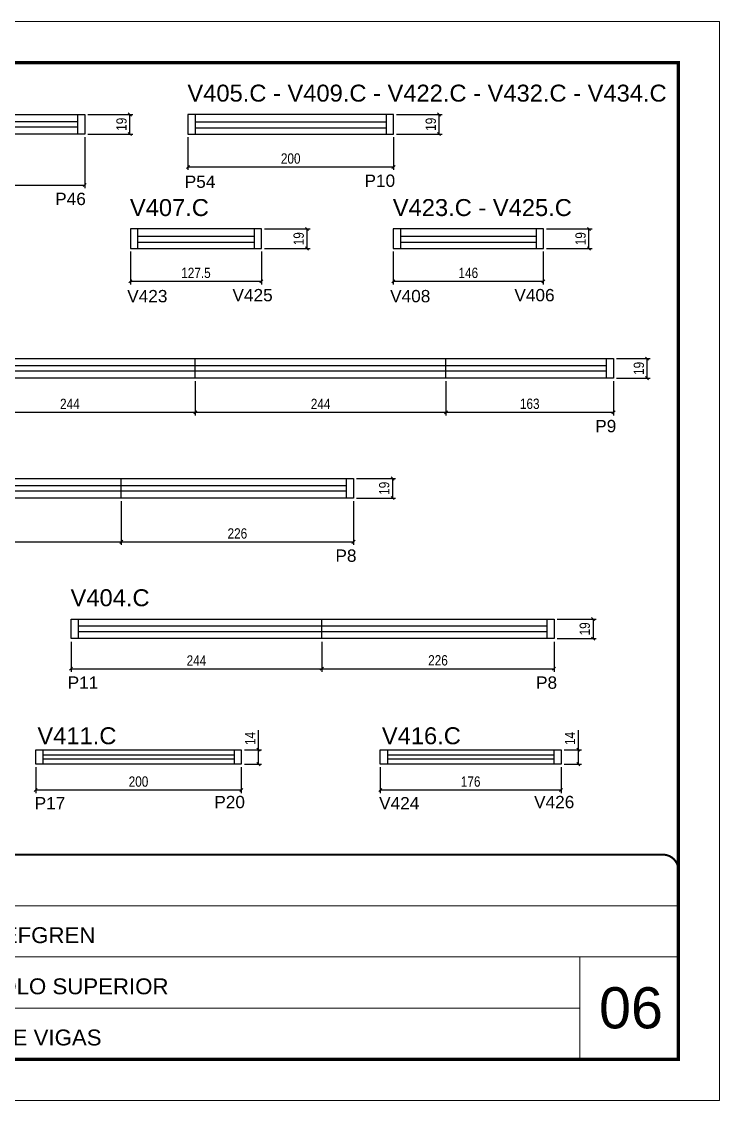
# Model space of a CAD drawing. Extents: x 1959 to 8212, y 239 to 4735.
# Drawn here: x 4363 to 5042, y 2537 to 3587 of the extents above; entities that cross this region are included whole.
import ezdxf

# ---------------------------------------------------------------- set-up
doc = ezdxf.new("R2010")
doc.units = 0
doc.linetypes.add('CONTINUO', pattern=[0])
doc.linetypes.add('DASHED', pattern=[0.75, 0.5, -0.25])
for name, color, linetype in [('5', 5, 'Continuous'), ('COTA', 241, 'Continuous'), ('NOMENCLATURA', 7, 'Continuous'), ('Painéis', 200, 'Continuous'), ('SARR_2.2x7', 40, 'Continuous'), ('SARR_EDITAR', 141, 'Continuous')]:
    doc.layers.add(name, color=color, linetype=linetype)
for name, color, linetype, lineweight in [('CARIMBO', 255, 'Continuous', 9), ('Folhas', 255, 'Continuous', 9), ('SARRAFO DE PRESSAO', 251, 'DASHED', 9)]:
    doc.layers.add(name, color=color, linetype=linetype, lineweight=lineweight)
doc.styles.add('ARIAL', font='arial.ttf')
doc.styles.add('COTA TECNICA', font='techl___.ttf', dxfattribs={"height": 10})
doc.styles.add('COTA TECNICA-50', font='techl___.ttf', dxfattribs={"height": 10})
doc.styles.get("Standard").update_dxf_attribs({"font": 'arial.ttf'})
doc.dimstyles.new('COTA PAINEL-50', dxfattribs={"dimtxt": 10, "dimasz": 3, "dimexe": 3, "dimexo": 3, "dimgap": 3, "dimtad": 1, "dimdec": 1, "dimzin": 12, "dimdsep": 46, "dimtxsty": 'COTA TECNICA-50', "dimblk1": 'OBLIQUE', "dimblk2": 'OBLIQUE', "dimsah": 1, "dimcen": 0.9, "dimclrd": 4, "dimclre": 4, "dimclrt": 240, "dimadec": 1, "dimazin": 3, "dimtfac": 1, "dimtdec": 1, "dimtmove": 0, "dimatfit": 3, "dimfxl": 1, "dimtolj": 1, "dimtzin": 12, "dimarcsym": 0})
doc.dimstyles.new('PAINEL', dxfattribs={"dimtxt": 10, "dimasz": 3, "dimexe": 3, "dimexo": 3, "dimgap": 3, "dimtad": 1, "dimdec": 1, "dimzin": 12, "dimdsep": 46, "dimtxsty": 'COTA TECNICA', "dimblk1": 'OBLIQUE', "dimblk2": 'OBLIQUE', "dimsah": 1, "dimcen": 0.9, "dimclrd": 4, "dimclre": 4, "dimclrt": 240, "dimadec": 1, "dimazin": 3, "dimtfac": 1, "dimtdec": 1, "dimtmove": 0, "dimatfit": 3, "dimfxl": 1, "dimtolj": 1, "dimtzin": 12, "dimarcsym": 0})

# ---------------------------------------------------------------- blocks, each defined once
blk = doc.blocks.new('9999999999')
at = {"color": 30, "linetype": 'CONTINUO'}
for p, q in [((98564.6, 34379.6), (99584, 34379.6)), ((98564.6, 34329.8), (99488, 34329.8)), ((99584, 34329.8), (99488, 34329.8)), ((99488, 34329.8), (99488, 34230.2)), ((98564.6, 34280), (99488, 34280))]:
    blk.add_line(p, q, dxfattribs=at)
at = {"color": 30, "linetype": 'CONTINUO', "const_width": 2}
blk.add_lwpolyline([(99584, 34230.2), (99584, 34414.4, 0.414214), (99569, 34429.4), (98229, 34429.4, 0.414214), (98214, 34414.4), (98214, 34245.2, 0.414214), (98229, 34230.2), (99584, 34230.2)], format="xyb", dxfattribs=at)
at = {"layer": 'Folhas'}
blk.add_lwpolyline([(98139, 34190.2), (99624, 34190.2), (99624, 35240.2), (98139, 35240.2)], close=True, dxfattribs=at)
at = {"layer": 'Folhas', "color": 30, "const_width": 3}
blk.add_lwpolyline([(98214, 34230.2), (99584, 34230.2), (99584, 35200.2), (98214, 35200.2)], close=True, dxfattribs=at)
at = {"color": 7, "linetype": 'Continuous', "ltscale": 5, "style": 'ARIAL'}
for s, p in [('LEAF LOEFGREN', (98837.7, 34343.3)), ('2° SUBSOLO SUPERIOR', (98837.7, 34293.5)), ('FUNDO DE VIGAS', (98837.7, 34243.7))]:
    blk.add_text(s, height=15.483, dxfattribs=at).set_placement(p)
blk = doc.blocks.new('_Oblique')
at = {"color": 0, "linetype": 'ByBlock', "lineweight": -2}
blk.add_line((-0.5, -0.5), (0.5, 0.5), dxfattribs=at)
blk = doc.blocks.new('*D12')
at = {"layer": 'COTA', "color": 4, "linetype": 'ByBlock', "lineweight": -2, "transparency": 16777216}
for p, q in [((4244.2, 3474.2), (4244.2, 3424.5)), ((4424.7, 3474.2), (4424.7, 3424.5)), ((4244.2, 3427.5), (4424.7, 3427.5))]:
    blk.add_line(p, q, dxfattribs=at)
at = {"layer": 'Defpoints', "color": 0, "linetype": 'ByBlock', "transparency": 16777216}
for p in [(4244.2, 3477.2), (4424.7, 3477.2), (4424.7, 3427.5)]:
    blk.add_point(p, dxfattribs=at)
at = {"layer": 'COTA', "color": 4, "linetype": 'ByBlock', "lineweight": -2, "transparency": 16777216, "xscale": 3, "yscale": 3, "zscale": 3, "rotation": 180}
blk.add_blockref('_Oblique', (4244.2, 3427.5), dxfattribs=at)
at = {"layer": 'COTA', "color": 4, "linetype": 'ByBlock', "lineweight": -2, "transparency": 16777216, "xscale": 3, "yscale": 3, "zscale": 3}
blk.add_blockref('_Oblique', (4424.7, 3427.5), dxfattribs=at)
at = {"layer": 'COTA', "color": 240, "linetype": 'ByBlock', "transparency": 16777216, "insert": (4334.4, 3435.7), "char_height": 10, "attachment_point": 5, "style": 'COTA TECNICA-50'}
blk.add_mtext('\\A1;180.5', dxfattribs=at)
blk = doc.blocks.new('*D18')
at = {"layer": 'COTA', "color": 4, "lineweight": -2, "transparency": 16777216}
for p, q in [((4427.7, 3496.2), (4471.6, 3496.2)), ((4468.6, 3477.2), (4468.6, 3496.2)), ((4427.7, 3477.2), (4471.6, 3477.2))]:
    blk.add_line(p, q, dxfattribs=at)
at = {"layer": 'Defpoints', "color": 0, "transparency": 16777216}
for p in [(4424.7, 3496.2), (4468.6, 3496.2), (4424.7, 3477.2)]:
    blk.add_point(p, dxfattribs=at)
at = {"layer": 'COTA', "color": 4, "lineweight": -2, "transparency": 16777216, "xscale": 3, "yscale": 3, "zscale": 3}
for p, rotation in [((4468.6, 3496.2), 90), ((4468.6, 3477.2), 270)]:
    blk.add_blockref('_Oblique', p, dxfattribs=dict(at, rotation=rotation))
at = {"layer": 'COTA', "color": 240, "transparency": 16777216, "insert": (4460.5, 3486.7), "char_height": 10, "attachment_point": 5, "rotation": 90, "style": 'COTA TECNICA'}
blk.add_mtext('\\A1;19', dxfattribs=at)
blk = doc.blocks.new('*D23')
at = {"layer": 'COTA', "color": 4, "linetype": 'ByBlock', "lineweight": -2, "transparency": 16777216}
for p, q in [((4288.2, 3236.6), (4288.2, 3203.4)), ((4532.2, 3236.6), (4532.2, 3203.4)), ((4288.2, 3206.4), (4532.2, 3206.4))]:
    blk.add_line(p, q, dxfattribs=at)
at = {"layer": 'Defpoints', "color": 0, "linetype": 'ByBlock', "transparency": 16777216}
for p in [(4288.2, 3239.6), (4532.2, 3239.6), (4532.2, 3206.4)]:
    blk.add_point(p, dxfattribs=at)
at = {"layer": 'COTA', "color": 4, "linetype": 'ByBlock', "lineweight": -2, "transparency": 16777216, "xscale": 3, "yscale": 3, "zscale": 3, "rotation": 180}
blk.add_blockref('_Oblique', (4288.2, 3206.4), dxfattribs=at)
at = {"layer": 'COTA', "color": 4, "linetype": 'ByBlock', "lineweight": -2, "transparency": 16777216, "xscale": 3, "yscale": 3, "zscale": 3}
blk.add_blockref('_Oblique', (4532.2, 3206.4), dxfattribs=at)
at = {"layer": 'COTA', "color": 240, "linetype": 'ByBlock', "transparency": 16777216, "insert": (4410.2, 3214.5), "char_height": 10, "attachment_point": 5, "style": 'COTA TECNICA-50'}
blk.add_mtext('\\A1;244', dxfattribs=at)
blk = doc.blocks.new('*D24')
at = {"layer": 'COTA', "color": 4, "linetype": 'ByBlock', "lineweight": -2, "transparency": 16777216}
for p, q in [((4532.2, 3236.6), (4532.2, 3203.4)), ((4776.2, 3236.6), (4776.2, 3203.4)), ((4532.2, 3206.4), (4776.2, 3206.4))]:
    blk.add_line(p, q, dxfattribs=at)
at = {"layer": 'Defpoints', "color": 0, "linetype": 'ByBlock', "transparency": 16777216}
for p in [(4532.2, 3239.6), (4776.2, 3239.6), (4776.2, 3206.4)]:
    blk.add_point(p, dxfattribs=at)
at = {"layer": 'COTA', "color": 4, "linetype": 'ByBlock', "lineweight": -2, "transparency": 16777216, "xscale": 3, "yscale": 3, "zscale": 3, "rotation": 180}
blk.add_blockref('_Oblique', (4532.2, 3206.4), dxfattribs=at)
at = {"layer": 'COTA', "color": 4, "linetype": 'ByBlock', "lineweight": -2, "transparency": 16777216, "xscale": 3, "yscale": 3, "zscale": 3}
blk.add_blockref('_Oblique', (4776.2, 3206.4), dxfattribs=at)
at = {"layer": 'COTA', "color": 240, "linetype": 'ByBlock', "transparency": 16777216, "insert": (4654.2, 3214.5), "char_height": 10, "attachment_point": 5, "style": 'COTA TECNICA-50'}
blk.add_mtext('\\A1;244', dxfattribs=at)
blk = doc.blocks.new('*D25')
at = {"layer": 'COTA', "color": 4, "lineweight": -2, "transparency": 16777216}
for p, q in [((4942.2, 3258.6), (4974.9, 3258.6)), ((4971.9, 3239.6), (4971.9, 3258.6)), ((4942.2, 3239.6), (4974.9, 3239.6))]:
    blk.add_line(p, q, dxfattribs=at)
at = {"layer": 'Defpoints', "color": 0, "transparency": 16777216}
for p in [(4939.2, 3258.6), (4971.9, 3258.6), (4939.2, 3239.6)]:
    blk.add_point(p, dxfattribs=at)
at = {"layer": 'COTA', "color": 4, "lineweight": -2, "transparency": 16777216, "xscale": 3, "yscale": 3, "zscale": 3}
for p, rotation in [((4971.9, 3258.6), 90), ((4971.9, 3239.6), 270)]:
    blk.add_blockref('_Oblique', p, dxfattribs=dict(at, rotation=rotation))
at = {"layer": 'COTA', "color": 240, "transparency": 16777216, "insert": (4963.9, 3249.1), "char_height": 10, "attachment_point": 5, "rotation": 90, "style": 'COTA TECNICA'}
blk.add_mtext('\\A1;19', dxfattribs=at)
blk = doc.blocks.new('*D26')
at = {"layer": 'COTA', "color": 4, "lineweight": -2, "transparency": 16777216}
for p, q in [((4776.2, 3236.6), (4776.2, 3203.4)), ((4939.2, 3236.6), (4939.2, 3203.4)), ((4776.2, 3206.4), (4939.2, 3206.4))]:
    blk.add_line(p, q, dxfattribs=at)
at = {"layer": 'Defpoints', "color": 0, "transparency": 16777216}
for p in [(4776.2, 3239.6), (4939.2, 3239.6), (4939.2, 3206.4)]:
    blk.add_point(p, dxfattribs=at)
at = {"layer": 'COTA', "color": 4, "lineweight": -2, "transparency": 16777216, "xscale": 3, "yscale": 3, "zscale": 3, "rotation": 180}
blk.add_blockref('_Oblique', (4776.2, 3206.4), dxfattribs=at)
at = {"layer": 'COTA', "color": 4, "lineweight": -2, "transparency": 16777216, "xscale": 3, "yscale": 3, "zscale": 3}
blk.add_blockref('_Oblique', (4939.2, 3206.4), dxfattribs=at)
at = {"layer": 'COTA', "color": 240, "transparency": 16777216, "insert": (4857.7, 3214.6), "char_height": 10, "attachment_point": 5, "style": 'COTA TECNICA'}
blk.add_mtext('\\A1;163', dxfattribs=at)
blk = doc.blocks.new('*D31')
at = {"layer": 'COTA', "color": 4, "linetype": 'ByBlock', "lineweight": -2, "transparency": 16777216}
for p, q in [((4216.2, 3119.9), (4216.2, 3077.3)), ((4460.2, 3119.9), (4460.2, 3077.3)), ((4216.2, 3080.3), (4460.2, 3080.3))]:
    blk.add_line(p, q, dxfattribs=at)
at = {"layer": 'Defpoints', "color": 0, "linetype": 'ByBlock', "transparency": 16777216}
for p in [(4216.2, 3122.9), (4460.2, 3122.9), (4460.2, 3080.3)]:
    blk.add_point(p, dxfattribs=at)
at = {"layer": 'COTA', "color": 4, "linetype": 'ByBlock', "lineweight": -2, "transparency": 16777216, "xscale": 3, "yscale": 3, "zscale": 3, "rotation": 180}
blk.add_blockref('_Oblique', (4216.2, 3080.3), dxfattribs=at)
at = {"layer": 'COTA', "color": 4, "linetype": 'ByBlock', "lineweight": -2, "transparency": 16777216, "xscale": 3, "yscale": 3, "zscale": 3}
blk.add_blockref('_Oblique', (4460.2, 3080.3), dxfattribs=at)
at = {"layer": 'COTA', "color": 240, "linetype": 'ByBlock', "transparency": 16777216, "insert": (4338.2, 3088.4), "char_height": 10, "attachment_point": 5, "style": 'COTA TECNICA-50'}
blk.add_mtext('\\A1;244', dxfattribs=at)
blk = doc.blocks.new('*D32')
at = {"layer": 'COTA', "color": 4, "linetype": 'ByBlock', "lineweight": -2, "transparency": 16777216}
for p, q in [((4460.2, 3119.9), (4460.2, 3077.3)), ((4686.2, 3119.9), (4686.2, 3077.3)), ((4460.2, 3080.3), (4686.2, 3080.3))]:
    blk.add_line(p, q, dxfattribs=at)
at = {"layer": 'Defpoints', "color": 0, "linetype": 'ByBlock', "transparency": 16777216}
for p in [(4460.2, 3122.9), (4686.2, 3122.9), (4686.2, 3080.3)]:
    blk.add_point(p, dxfattribs=at)
at = {"layer": 'COTA', "color": 4, "linetype": 'ByBlock', "lineweight": -2, "transparency": 16777216, "xscale": 3, "yscale": 3, "zscale": 3, "rotation": 180}
blk.add_blockref('_Oblique', (4460.2, 3080.3), dxfattribs=at)
at = {"layer": 'COTA', "color": 4, "linetype": 'ByBlock', "lineweight": -2, "transparency": 16777216, "xscale": 3, "yscale": 3, "zscale": 3}
blk.add_blockref('_Oblique', (4686.2, 3080.3), dxfattribs=at)
at = {"layer": 'COTA', "color": 240, "linetype": 'ByBlock', "transparency": 16777216, "insert": (4573.2, 3088.4), "char_height": 10, "attachment_point": 5, "style": 'COTA TECNICA-50'}
blk.add_mtext('\\A1;226', dxfattribs=at)
blk = doc.blocks.new('*D33')
at = {"layer": 'COTA', "color": 4, "lineweight": -2, "transparency": 16777216}
for p, q in [((4689.2, 3141.9), (4727.2, 3141.9)), ((4724.2, 3141.9), (4724.2, 3122.9)), ((4689.2, 3122.9), (4727.2, 3122.9))]:
    blk.add_line(p, q, dxfattribs=at)
at = {"layer": 'Defpoints', "color": 0, "transparency": 16777216}
for p in [(4686.2, 3141.9), (4686.2, 3122.9), (4724.2, 3122.9)]:
    blk.add_point(p, dxfattribs=at)
at = {"layer": 'COTA', "color": 4, "lineweight": -2, "transparency": 16777216, "xscale": 3, "yscale": 3, "zscale": 3}
for p, rotation in [((4724.2, 3141.9), 90), ((4724.2, 3122.9), 270)]:
    blk.add_blockref('_Oblique', p, dxfattribs=dict(at, rotation=rotation))
at = {"layer": 'COTA', "color": 240, "transparency": 16777216, "insert": (4716.1, 3132.4), "char_height": 10, "attachment_point": 5, "rotation": 90, "style": 'COTA TECNICA'}
blk.add_mtext('\\A1;19', dxfattribs=at)
blk = doc.blocks.new('*D38')
at = {"layer": 'COTA', "color": 4, "linetype": 'ByBlock', "lineweight": -2, "transparency": 16777216}
for p, q in [((4411.4, 2983.1), (4411.4, 2953.8)), ((4655.4, 2983.1), (4655.4, 2953.8)), ((4411.4, 2956.8), (4655.4, 2956.8))]:
    blk.add_line(p, q, dxfattribs=at)
at = {"layer": 'Defpoints', "color": 0, "linetype": 'ByBlock', "transparency": 16777216}
for p in [(4411.4, 2986.1), (4655.4, 2986.1), (4655.4, 2956.8)]:
    blk.add_point(p, dxfattribs=at)
at = {"layer": 'COTA', "color": 4, "linetype": 'ByBlock', "lineweight": -2, "transparency": 16777216, "xscale": 3, "yscale": 3, "zscale": 3, "rotation": 180}
blk.add_blockref('_Oblique', (4411.4, 2956.8), dxfattribs=at)
at = {"layer": 'COTA', "color": 4, "linetype": 'ByBlock', "lineweight": -2, "transparency": 16777216, "xscale": 3, "yscale": 3, "zscale": 3}
blk.add_blockref('_Oblique', (4655.4, 2956.8), dxfattribs=at)
at = {"layer": 'COTA', "color": 240, "linetype": 'ByBlock', "transparency": 16777216, "insert": (4533.4, 2964.8), "char_height": 10, "attachment_point": 5, "style": 'COTA TECNICA-50'}
blk.add_mtext('\\A1;244', dxfattribs=at)
blk = doc.blocks.new('*D39')
at = {"layer": 'COTA', "color": 4, "linetype": 'ByBlock', "lineweight": -2, "transparency": 16777216}
for p, q in [((4655.4, 2983.1), (4655.4, 2953.8)), ((4881.4, 2983.1), (4881.4, 2953.8)), ((4655.4, 2956.8), (4881.4, 2956.8))]:
    blk.add_line(p, q, dxfattribs=at)
at = {"layer": 'Defpoints', "color": 0, "linetype": 'ByBlock', "transparency": 16777216}
for p in [(4655.4, 2986.1), (4881.4, 2986.1), (4881.4, 2956.8)]:
    blk.add_point(p, dxfattribs=at)
at = {"layer": 'COTA', "color": 4, "linetype": 'ByBlock', "lineweight": -2, "transparency": 16777216, "xscale": 3, "yscale": 3, "zscale": 3, "rotation": 180}
blk.add_blockref('_Oblique', (4655.4, 2956.8), dxfattribs=at)
at = {"layer": 'COTA', "color": 4, "linetype": 'ByBlock', "lineweight": -2, "transparency": 16777216, "xscale": 3, "yscale": 3, "zscale": 3}
blk.add_blockref('_Oblique', (4881.4, 2956.8), dxfattribs=at)
at = {"layer": 'COTA', "color": 240, "linetype": 'ByBlock', "transparency": 16777216, "insert": (4768.4, 2964.9), "char_height": 10, "attachment_point": 5, "style": 'COTA TECNICA-50'}
blk.add_mtext('\\A1;226', dxfattribs=at)
blk = doc.blocks.new('*D40')
at = {"layer": 'COTA', "color": 4, "lineweight": -2, "transparency": 16777216}
for p, q in [((4884.4, 3005.1), (4922.4, 3005.1)), ((4919.4, 3005.1), (4919.4, 2986.1)), ((4884.4, 2986.1), (4922.4, 2986.1))]:
    blk.add_line(p, q, dxfattribs=at)
at = {"layer": 'Defpoints', "color": 0, "transparency": 16777216}
for p in [(4881.4, 3005.1), (4881.4, 2986.1), (4919.4, 2986.1)]:
    blk.add_point(p, dxfattribs=at)
at = {"layer": 'COTA', "color": 4, "lineweight": -2, "transparency": 16777216, "xscale": 3, "yscale": 3, "zscale": 3}
for p, rotation in [((4919.4, 3005.1), 90), ((4919.4, 2986.1), 270)]:
    blk.add_blockref('_Oblique', p, dxfattribs=dict(at, rotation=rotation))
at = {"layer": 'COTA', "color": 240, "transparency": 16777216, "insert": (4911.3, 2995.6), "char_height": 10, "attachment_point": 5, "rotation": 90, "style": 'COTA TECNICA'}
blk.add_mtext('\\A1;19', dxfattribs=at)
blk = doc.blocks.new('*D41')
at = {"layer": 'COTA', "color": 4, "linetype": 'ByBlock', "lineweight": -2, "transparency": 16777216}
for p, q in [((4525.1, 3474.2), (4525.1, 3442.2)), ((4725.1, 3474.2), (4725.1, 3442.2)), ((4525.1, 3445.2), (4725.1, 3445.2))]:
    blk.add_line(p, q, dxfattribs=at)
at = {"layer": 'Defpoints', "color": 0, "linetype": 'ByBlock', "transparency": 16777216}
for p in [(4525.1, 3477.2), (4725.1, 3477.2), (4725.1, 3445.2)]:
    blk.add_point(p, dxfattribs=at)
at = {"layer": 'COTA', "color": 4, "linetype": 'ByBlock', "lineweight": -2, "transparency": 16777216, "xscale": 3, "yscale": 3, "zscale": 3, "rotation": 180}
blk.add_blockref('_Oblique', (4525.1, 3445.2), dxfattribs=at)
at = {"layer": 'COTA', "color": 4, "linetype": 'ByBlock', "lineweight": -2, "transparency": 16777216, "xscale": 3, "yscale": 3, "zscale": 3}
blk.add_blockref('_Oblique', (4725.1, 3445.2), dxfattribs=at)
at = {"layer": 'COTA', "color": 240, "linetype": 'ByBlock', "transparency": 16777216, "insert": (4625.1, 3453.3), "char_height": 10, "attachment_point": 5, "style": 'COTA TECNICA-50'}
blk.add_mtext('\\A1;200', dxfattribs=at)
blk = doc.blocks.new('*D42')
at = {"layer": 'COTA', "color": 4, "lineweight": -2, "transparency": 16777216}
for p, q in [((4728.1, 3496.2), (4772.5, 3496.2)), ((4769.5, 3477.2), (4769.5, 3496.2)), ((4728.1, 3477.2), (4772.5, 3477.2))]:
    blk.add_line(p, q, dxfattribs=at)
at = {"layer": 'Defpoints', "color": 0, "transparency": 16777216}
for p in [(4725.1, 3496.2), (4769.5, 3496.2), (4725.1, 3477.2)]:
    blk.add_point(p, dxfattribs=at)
at = {"layer": 'COTA', "color": 4, "lineweight": -2, "transparency": 16777216, "xscale": 3, "yscale": 3, "zscale": 3}
for p, rotation in [((4769.5, 3496.2), 90), ((4769.5, 3477.2), 270)]:
    blk.add_blockref('_Oblique', p, dxfattribs=dict(at, rotation=rotation))
at = {"layer": 'COTA', "color": 240, "transparency": 16777216, "insert": (4761.4, 3486.7), "char_height": 10, "attachment_point": 5, "rotation": 90, "style": 'COTA TECNICA'}
blk.add_mtext('\\A1;19', dxfattribs=at)
blk = doc.blocks.new('*D63')
at = {"layer": 'COTA', "color": 4, "linetype": 'ByBlock', "lineweight": -2, "transparency": 16777216}
for p, q in [((4469.1, 3362.8), (4469.1, 3330.9)), ((4596.6, 3362.8), (4596.6, 3330.9)), ((4469.1, 3333.9), (4596.6, 3333.9))]:
    blk.add_line(p, q, dxfattribs=at)
at = {"layer": 'Defpoints', "color": 0, "linetype": 'ByBlock', "transparency": 16777216}
for p in [(4469.1, 3365.8), (4596.6, 3365.8), (4596.6, 3333.9)]:
    blk.add_point(p, dxfattribs=at)
at = {"layer": 'COTA', "color": 4, "linetype": 'ByBlock', "lineweight": -2, "transparency": 16777216, "xscale": 3, "yscale": 3, "zscale": 3, "rotation": 180}
blk.add_blockref('_Oblique', (4469.1, 3333.9), dxfattribs=at)
at = {"layer": 'COTA', "color": 4, "linetype": 'ByBlock', "lineweight": -2, "transparency": 16777216, "xscale": 3, "yscale": 3, "zscale": 3}
blk.add_blockref('_Oblique', (4596.6, 3333.9), dxfattribs=at)
at = {"layer": 'COTA', "color": 240, "linetype": 'ByBlock', "transparency": 16777216, "insert": (4532.9, 3342), "char_height": 10, "attachment_point": 5, "style": 'COTA TECNICA-50'}
blk.add_mtext('\\A1;127.5', dxfattribs=at)
blk = doc.blocks.new('*D64')
at = {"layer": 'COTA', "color": 4, "lineweight": -2, "transparency": 16777216}
for p, q in [((4599.6, 3384.8), (4644, 3384.8)), ((4641, 3365.8), (4641, 3384.8)), ((4599.6, 3365.8), (4644, 3365.8))]:
    blk.add_line(p, q, dxfattribs=at)
at = {"layer": 'Defpoints', "color": 0, "transparency": 16777216}
for p in [(4596.6, 3384.8), (4641, 3384.8), (4596.6, 3365.8)]:
    blk.add_point(p, dxfattribs=at)
at = {"layer": 'COTA', "color": 4, "lineweight": -2, "transparency": 16777216, "xscale": 3, "yscale": 3, "zscale": 3}
for p, rotation in [((4641, 3384.8), 90), ((4641, 3365.8), 270)]:
    blk.add_blockref('_Oblique', p, dxfattribs=dict(at, rotation=rotation))
at = {"layer": 'COTA', "color": 240, "transparency": 16777216, "insert": (4632.9, 3375.3), "char_height": 10, "attachment_point": 5, "rotation": 90, "style": 'COTA TECNICA'}
blk.add_mtext('\\A1;19', dxfattribs=at)
blk = doc.blocks.new('*D76')
at = {"layer": 'COTA', "color": 4, "linetype": 'ByBlock', "lineweight": -2, "transparency": 16777216}
for p, q in [((4377, 2860.9), (4377, 2835.8)), ((4577, 2860.9), (4577, 2835.8)), ((4377, 2838.8), (4577, 2838.8))]:
    blk.add_line(p, q, dxfattribs=at)
at = {"layer": 'Defpoints', "color": 0, "linetype": 'ByBlock', "transparency": 16777216}
for p in [(4377, 2863.9), (4577, 2863.9), (4577, 2838.8)]:
    blk.add_point(p, dxfattribs=at)
at = {"layer": 'COTA', "color": 4, "linetype": 'ByBlock', "lineweight": -2, "transparency": 16777216, "xscale": 3, "yscale": 3, "zscale": 3, "rotation": 180}
blk.add_blockref('_Oblique', (4377, 2838.8), dxfattribs=at)
at = {"layer": 'COTA', "color": 4, "linetype": 'ByBlock', "lineweight": -2, "transparency": 16777216, "xscale": 3, "yscale": 3, "zscale": 3}
blk.add_blockref('_Oblique', (4577, 2838.8), dxfattribs=at)
at = {"layer": 'COTA', "color": 240, "linetype": 'ByBlock', "transparency": 16777216, "insert": (4477, 2846.9), "char_height": 10, "attachment_point": 5, "style": 'COTA TECNICA-50'}
blk.add_mtext('\\A1;200', dxfattribs=at)
blk = doc.blocks.new('*D77')
at = {"layer": 'COTA', "color": 4, "lineweight": -2, "transparency": 16777216}
for p, q in [((4593.8, 2877.9), (4593.8, 2897)), ((4580, 2877.9), (4596.8, 2877.9)), ((4593.8, 2863.9), (4593.8, 2877.9)), ((4580, 2863.9), (4596.8, 2863.9))]:
    blk.add_line(p, q, dxfattribs=at)
at = {"layer": 'Defpoints', "color": 0, "transparency": 16777216}
for p in [(4577, 2877.9), (4593.8, 2877.9), (4577, 2863.9)]:
    blk.add_point(p, dxfattribs=at)
at = {"layer": 'COTA', "color": 4, "lineweight": -2, "transparency": 16777216, "xscale": 3, "yscale": 3, "zscale": 3}
for p, rotation in [((4593.8, 2877.9), 90), ((4593.8, 2863.9), 270)]:
    blk.add_blockref('_Oblique', p, dxfattribs=dict(at, rotation=rotation))
at = {"layer": 'COTA', "color": 240, "transparency": 16777216, "insert": (4585.7, 2888.9), "char_height": 10, "attachment_point": 5, "rotation": 90, "style": 'COTA TECNICA'}
blk.add_mtext('\\A1;14', dxfattribs=at)
blk = doc.blocks.new('*D105')
at = {"layer": 'COTA', "color": 4, "linetype": 'ByBlock', "lineweight": -2, "transparency": 16777216}
for p, q in [((4712.2, 2860.9), (4712.2, 2835.8)), ((4888.2, 2860.9), (4888.2, 2835.8)), ((4712.2, 2838.8), (4888.2, 2838.8))]:
    blk.add_line(p, q, dxfattribs=at)
at = {"layer": 'Defpoints', "color": 0, "linetype": 'ByBlock', "transparency": 16777216}
for p in [(4712.2, 2863.9), (4888.2, 2863.9), (4888.2, 2838.8)]:
    blk.add_point(p, dxfattribs=at)
at = {"layer": 'COTA', "color": 4, "linetype": 'ByBlock', "lineweight": -2, "transparency": 16777216, "xscale": 3, "yscale": 3, "zscale": 3, "rotation": 180}
blk.add_blockref('_Oblique', (4712.2, 2838.8), dxfattribs=at)
at = {"layer": 'COTA', "color": 4, "linetype": 'ByBlock', "lineweight": -2, "transparency": 16777216, "xscale": 3, "yscale": 3, "zscale": 3}
blk.add_blockref('_Oblique', (4888.2, 2838.8), dxfattribs=at)
at = {"layer": 'COTA', "color": 240, "linetype": 'ByBlock', "transparency": 16777216, "insert": (4800.2, 2846.9), "char_height": 10, "attachment_point": 5, "style": 'COTA TECNICA-50'}
blk.add_mtext('\\A1;176', dxfattribs=at)
blk = doc.blocks.new('*D106')
at = {"layer": 'COTA', "color": 4, "lineweight": -2, "transparency": 16777216}
for p, q in [((4905, 2877.9), (4905, 2897)), ((4891.2, 2877.9), (4908, 2877.9)), ((4905, 2863.9), (4905, 2877.9)), ((4891.2, 2863.9), (4908, 2863.9))]:
    blk.add_line(p, q, dxfattribs=at)
at = {"layer": 'Defpoints', "color": 0, "transparency": 16777216}
for p in [(4888.2, 2877.9), (4905, 2877.9), (4888.2, 2863.9)]:
    blk.add_point(p, dxfattribs=at)
at = {"layer": 'COTA', "color": 4, "lineweight": -2, "transparency": 16777216, "xscale": 3, "yscale": 3, "zscale": 3}
for p, rotation in [((4905, 2877.9), 90), ((4905, 2863.9), 270)]:
    blk.add_blockref('_Oblique', p, dxfattribs=dict(at, rotation=rotation))
at = {"layer": 'COTA', "color": 240, "transparency": 16777216, "insert": (4896.9, 2888.9), "char_height": 10, "attachment_point": 5, "rotation": 90, "style": 'COTA TECNICA'}
blk.add_mtext('\\A1;14', dxfattribs=at)
blk = doc.blocks.new('*D130')
at = {"layer": 'COTA', "color": 4, "linetype": 'ByBlock', "lineweight": -2, "transparency": 16777216}
for p, q in [((4724.9, 3362.8), (4724.9, 3330.9)), ((4870.9, 3362.8), (4870.9, 3330.9)), ((4724.9, 3333.9), (4870.9, 3333.9))]:
    blk.add_line(p, q, dxfattribs=at)
at = {"layer": 'Defpoints', "color": 0, "linetype": 'ByBlock', "transparency": 16777216}
for p in [(4724.9, 3365.8), (4870.9, 3365.8), (4870.9, 3333.9)]:
    blk.add_point(p, dxfattribs=at)
at = {"layer": 'COTA', "color": 4, "linetype": 'ByBlock', "lineweight": -2, "transparency": 16777216, "xscale": 3, "yscale": 3, "zscale": 3, "rotation": 180}
blk.add_blockref('_Oblique', (4724.9, 3333.9), dxfattribs=at)
at = {"layer": 'COTA', "color": 4, "linetype": 'ByBlock', "lineweight": -2, "transparency": 16777216, "xscale": 3, "yscale": 3, "zscale": 3}
blk.add_blockref('_Oblique', (4870.9, 3333.9), dxfattribs=at)
at = {"layer": 'COTA', "color": 240, "linetype": 'ByBlock', "transparency": 16777216, "insert": (4797.9, 3342), "char_height": 10, "attachment_point": 5, "style": 'COTA TECNICA-50'}
blk.add_mtext('\\A1;146', dxfattribs=at)
blk = doc.blocks.new('*D131')
at = {"layer": 'COTA', "color": 4, "lineweight": -2, "transparency": 16777216}
for p, q in [((4873.9, 3384.8), (4918.3, 3384.8)), ((4915.3, 3365.8), (4915.3, 3384.8)), ((4873.9, 3365.8), (4918.3, 3365.8))]:
    blk.add_line(p, q, dxfattribs=at)
at = {"layer": 'Defpoints', "color": 0, "transparency": 16777216}
for p in [(4870.9, 3384.8), (4915.3, 3384.8), (4870.9, 3365.8)]:
    blk.add_point(p, dxfattribs=at)
at = {"layer": 'COTA', "color": 4, "lineweight": -2, "transparency": 16777216, "xscale": 3, "yscale": 3, "zscale": 3}
for p, rotation in [((4915.3, 3384.8), 90), ((4915.3, 3365.8), 270)]:
    blk.add_blockref('_Oblique', p, dxfattribs=dict(at, rotation=rotation))
at = {"layer": 'COTA', "color": 240, "transparency": 16777216, "insert": (4907.2, 3375.3), "char_height": 10, "attachment_point": 5, "rotation": 90, "style": 'COTA TECNICA'}
blk.add_mtext('\\A1;19', dxfattribs=at)

msp = doc.modelspace()

# ---------------------------------------------------------------- linework, layer by layer
at = {"layer": 'Painéis', "linetype": 'ByBlock'}
for p, q in [((4532.17, 3239.59), (4532.17, 3258.59)), ((4776.17, 3239.59), (4776.17, 3258.59)), ((4460.17, 3122.95), (4460.17, 3141.95)), ((4655.36, 2986.08), (4655.36, 3005.08))]:
    msp.add_line(p, q, dxfattribs=at)
for points in [[(4000.17, 3496.2), (4424.67, 3496.2), (4424.67, 3477.2), (4000.17, 3477.2)], [(4525.08, 3496.2), (4525.08, 3477.2), (4725.08, 3477.2), (4725.08, 3496.2)], [(4469.12, 3384.82), (4469.12, 3365.82), (4596.62, 3365.82), (4596.62, 3384.82)], [(4724.93, 3384.82), (4724.93, 3365.82), (4870.93, 3365.82), (4870.93, 3384.82)], [(4288.17, 3258.59), (4939.17, 3258.59), (4939.17, 3239.59), (4288.17, 3239.59)], [(4216.17, 3141.95), (4686.17, 3141.95), (4686.17, 3122.95), (4216.17, 3122.95)], [(4411.36, 3005.08), (4881.36, 3005.08), (4881.36, 2986.08), (4411.36, 2986.08)], [(4377.01, 2877.89), (4577.01, 2877.89), (4577.01, 2863.89), (4377.01, 2863.89)], [(4712.17, 2877.89), (4888.17, 2877.89), (4888.17, 2863.89), (4712.17, 2863.89)]]:
    msp.add_lwpolyline(points, close=True, dxfattribs=at)
at = {"layer": 'SARR_2.2x7', "linetype": 'Continuous'}
for p, q in [((4417.67, 3489.2), (4244.17, 3489.2)), ((4417.67, 3496.2), (4417.67, 3477.2)), ((4532.08, 3496.2), (4532.08, 3477.2)), ((4532.08, 3489.2), (4718.08, 3489.2)), ((4718.08, 3496.2), (4718.08, 3477.2)), ((4244.17, 3484.2), (4417.67, 3484.2)), ((4532.08, 3483.2), (4718.08, 3483.2)), ((4476.12, 3384.82), (4476.12, 3365.82)), ((4589.62, 3384.82), (4589.62, 3365.82)), ((4731.93, 3384.82), (4731.93, 3365.82)), ((4863.93, 3384.82), (4863.93, 3365.82)), ((4476.12, 3377.82), (4589.62, 3377.82)), ((4476.12, 3371.82), (4589.62, 3371.82)), ((4731.93, 3377.82), (4863.93, 3377.82)), ((4731.93, 3371.82), (4863.93, 3371.82)), ((4932.17, 3258.59), (4932.17, 3239.59)), ((4532.17, 3251.59), (4295.17, 3251.59)), ((4295.17, 3246.59), (4532.17, 3246.59)), ((4776.17, 3251.59), (4532.17, 3251.59)), ((4532.17, 3246.59), (4776.17, 3246.59)), ((4932.17, 3251.59), (4776.17, 3251.59)), ((4776.17, 3246.59), (4932.17, 3246.59)), ((4679.17, 3141.95), (4679.17, 3122.95)), ((4460.17, 3134.95), (4223.17, 3134.95)), ((4223.17, 3129.95), (4460.17, 3129.95)), ((4679.17, 3134.95), (4460.17, 3134.95)), ((4460.17, 3129.95), (4679.17, 3129.95)), ((4418.36, 3005.08), (4418.36, 2986.08)), ((4874.36, 3005.08), (4874.36, 2986.08)), ((4655.36, 2998.08), (4418.36, 2998.08)), ((4418.36, 2993.08), (4655.36, 2993.08)), ((4874.36, 2998.08), (4655.36, 2998.08)), ((4655.36, 2993.08), (4874.36, 2993.08)), ((4384.01, 2877.89), (4384.01, 2863.89)), ((4570.01, 2877.89), (4570.01, 2863.89)), ((4719.17, 2877.89), (4719.17, 2863.89)), ((4881.17, 2877.89), (4881.17, 2863.89))]:
    msp.add_line(p, q, dxfattribs=at)
at = {"layer": 'SARR_EDITAR', "linetype": 'Continuous'}
for p, q in [((4384.01, 2872.89), (4570.01, 2872.89)), ((4570.01, 2868.89), (4384.01, 2868.89)), ((4719.17, 2872.89), (4881.17, 2872.89)), ((4881.17, 2868.89), (4719.17, 2868.89))]:
    msp.add_line(p, q, dxfattribs=at)

# ---------------------------------------------------------------- block references
at = {"layer": 'SARRAFO DE PRESSAO', "color": 6, "linetype": 'ByBlock'}
msp.add_blockref('9999999999', (-94581.71, -31653.56), dxfattribs=at)

# ---------------------------------------------------------------- texts
at = {"layer": '5', "linetype": 'Continuous'}
for s, p in [('P54', (4521.98, 3424.82)), ('P10', (4696.89, 3425.77)), ('P46', (4395.93, 3408.07)), ('V423', (4466.02, 3313.44)), ('V425', (4568.43, 3314.4)), ('V408', (4721.83, 3313.44)), ('V406', (4842.74, 3314.4)), ('P9', (4921.39, 3186.96)), ('P8', (4668.64, 3060.87)), ('P11', (4408.05, 2937.29)), ('P8', (4863.83, 2937.29)), ('P17', (4375.96, 2819.9)), ('P20', (4550.75, 2821.05)), ('V424', (4711.13, 2819.9)), ('V426', (4861.91, 2821.05))]:
    msp.add_text(s, height=12, rotation=359.99996, dxfattribs=at).set_placement(p)
at = {"layer": 'CARIMBO', "style": 'ARIAL'}
msp.add_text('06', height=40, dxfattribs=at).set_placement((4925.13, 2606.79))
at = {"layer": 'NOMENCLATURA', "linetype": 'Continuous'}
for s, p in [('V405.C - V409.C - V422.C - V432.C - V434.C', (4524.61, 3508.76)), ('V407.C', (4468.65, 3397.38)), ('V423.C - V425.C', (4724.46, 3397.38)), ('V404.C', (4410.89, 3017.64)), ('V411.C', (4378.63, 2883.31)), ('V416.C', (4713.8, 2883.31))]:
    msp.add_text(s, height=16.5, dxfattribs=at).set_placement(p)

# ---------------------------------------------------------------- dimensions: what is measured, and where the dimension line sits
at = {"layer": 'COTA'}
for base, p1, p2, picture, middle in [((4468.61, 3496.2), (4424.67, 3477.2), (4424.67, 3496.2), '*D18', (4460.53, 3486.7)), ((4769.48, 3496.2), (4725.08, 3477.2), (4725.08, 3496.2), '*D42', (4761.39, 3486.7)), ((4641.02, 3384.82), (4596.62, 3365.82), (4596.62, 3384.82), '*D64', (4632.93, 3375.32)), ((4915.33, 3384.82), (4870.93, 3365.82), (4870.93, 3384.82), '*D131', (4907.24, 3375.32)), ((4971.94, 3258.59), (4939.17, 3239.59), (4939.17, 3258.59), '*D25', (4963.85, 3249.09)), ((4724.23, 3122.95), (4686.17, 3141.95), (4686.17, 3122.95), '*D33', (4716.14, 3132.45)), ((4919.41, 2986.08), (4881.36, 3005.08), (4881.36, 2986.08), '*D40', (4911.32, 2995.58)), ((4593.82, 2877.89), (4577.01, 2863.89), (4577.01, 2877.89), '*D77', (4585.74, 2888.94)), ((4904.98, 2877.89), (4888.17, 2863.89), (4888.17, 2877.89), '*D106', (4896.91, 2888.94))]:
    dim = msp.add_linear_dim(base=base, p1=p1, p2=p2, angle=90, dimstyle='PAINEL', dxfattribs=at)
    dim.commit()
    dim.dimension.update_dxf_attribs({"geometry": picture, "text_midpoint": middle})
at = {"layer": 'COTA', "color": 1, "linetype": 'ByBlock'}
for base, p1, p2, picture, middle in [((4424.67, 3427.53), (4244.17, 3477.2), (4424.67, 3477.2), '*D12', (4334.42, 3435.67)), ((4725.08, 3445.24), (4525.08, 3477.2), (4725.08, 3477.2), '*D41', (4625.08, 3453.34)), ((4596.62, 3333.86), (4469.12, 3365.82), (4596.62, 3365.82), '*D63', (4532.87, 3341.97)), ((4870.93, 3333.86), (4724.93, 3365.82), (4870.93, 3365.82), '*D130', (4797.93, 3341.96)), ((4532.17, 3206.42), (4288.17, 3239.59), (4532.17, 3239.59), '*D23', (4410.17, 3214.5)), ((4776.17, 3206.42), (4532.17, 3239.59), (4776.17, 3239.59), '*D24', (4654.17, 3214.5)), ((4460.17, 3080.33), (4216.17, 3122.95), (4460.17, 3122.95), '*D31', (4338.17, 3088.4)), ((4686.17, 3080.33), (4460.17, 3122.95), (4686.17, 3122.95), '*D32', (4573.17, 3088.43)), ((4655.36, 2956.75), (4411.36, 2986.08), (4655.36, 2986.08), '*D38', (4533.36, 2964.83)), ((4881.36, 2956.75), (4655.36, 2986.08), (4881.36, 2986.08), '*D39', (4768.36, 2964.86)), ((4577.01, 2838.77), (4377.01, 2863.89), (4577.01, 2863.89), '*D76', (4477.01, 2846.87)), ((4888.17, 2838.77), (4712.17, 2863.89), (4888.17, 2863.89), '*D105', (4800.17, 2846.87))]:
    dim = msp.add_linear_dim(base=base, p1=p1, p2=p2, dimstyle='COTA PAINEL-50', override={"dimarcsym": 1}, dxfattribs=at)
    dim.commit()
    dim.dimension.update_dxf_attribs({"geometry": picture, "text_midpoint": middle})
at = {"layer": 'COTA'}
dim = msp.add_linear_dim(base=(4939.17, 3206.42), p1=(4776.17, 3239.59), p2=(4939.17, 3239.59), dimstyle='PAINEL', dxfattribs=at)
dim.commit()
dim.dimension.update_dxf_attribs({"geometry": '*D26', "text_midpoint": (4857.67, 3214.64)})

doc.saveas('drawing.dxf')
